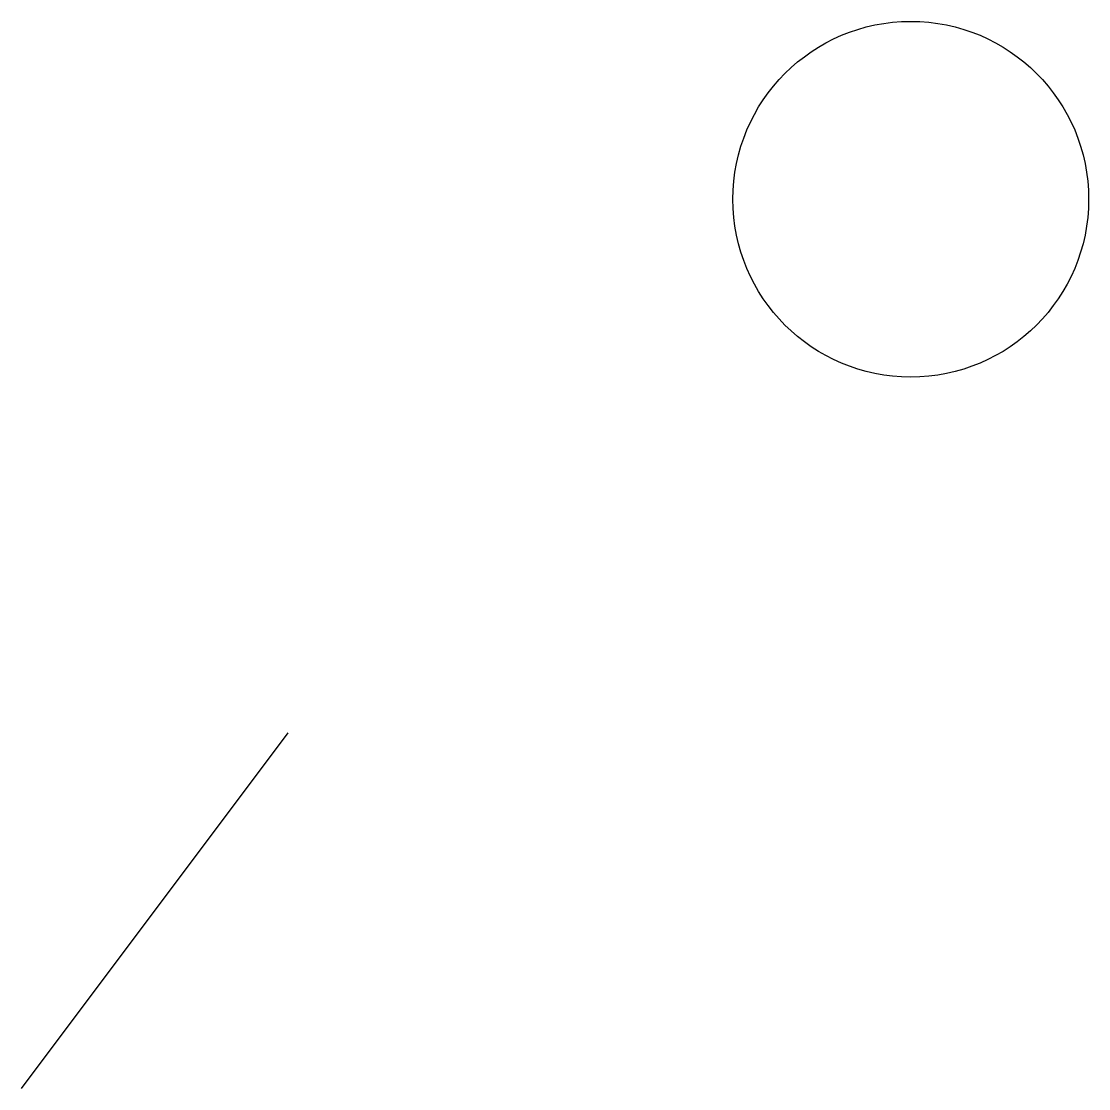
# Model space of a CAD drawing. Extents: x 1 to 13, y 2 to 14.
import ezdxf

# ---------------------------------------------------------------- set-up
doc = ezdxf.new("R2010")
doc.units = 0
doc.layers.get('0').update_dxf_attribs({"lineweight": 25, "true_color": 0xffffff})

msp = doc.modelspace()

# ---------------------------------------------------------------- linework, layer by layer
msp.add_line((1, 2), (4, 6))
msp.add_circle((11, 12), 2)

doc.saveas('drawing.dxf')
